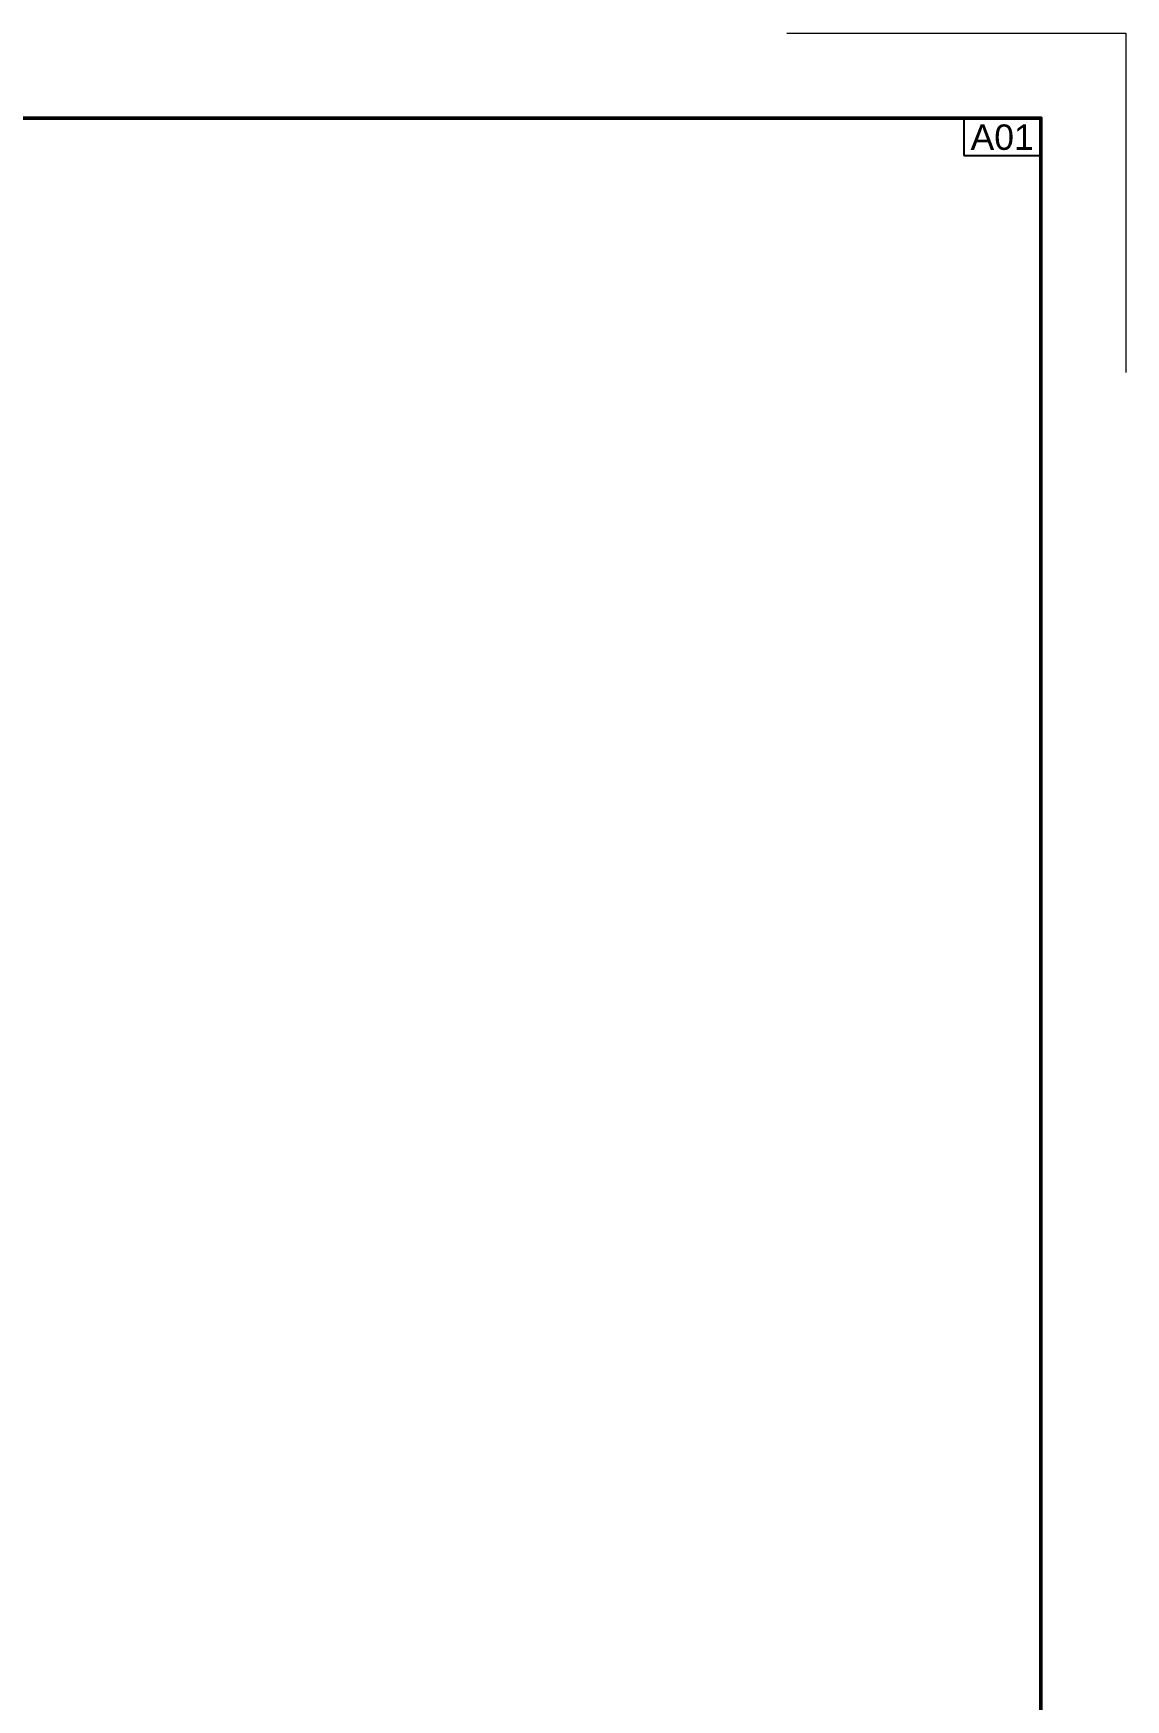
# Model space of a CAD drawing. Header units: inches. Extents: x 527934 to 2134587, y -408734 to 227304.
# Drawn here: x 1731352 to 1746826, y -250457 to -226867 of the extents above; entities that cross this region are included whole.
import ezdxf

# ---------------------------------------------------------------- set-up
doc = ezdxf.new("R2010")
doc.units = ezdxf.units.IN
doc.header["$MEASUREMENT"] = 0
doc.layers.add('paper', color=4, linetype='Continuous', lineweight=0, plot=False)
for name, color, linetype, lineweight in [('text', 7, 'Continuous', 13), ('TITLE THICK', 7, 'Continuous', 50), ('TITLE THIN', 7, 'Continuous', 25)]:
    doc.layers.add(name, color=color, linetype=linetype, lineweight=lineweight)
doc.styles.add('swiss', font='swisse.ttf')

msp = doc.modelspace()

# ---------------------------------------------------------------- linework, layer by layer
at = {"layer": 'paper'}
msp.add_lwpolyline([(1742025.5, -226867), (1746825.5, -226867), (1746825.5, -231667)], dxfattribs=at)
at = {"layer": 'TITLE THICK'}
msp.add_lwpolyline([(1699425.5, -228067), (1745625.5, -228067), (1745625.5, -261307), (1699425.5, -261307)], close=True, dxfattribs=at)
at = {"layer": 'TITLE THIN'}
for p, q in [((1744534.6, -228067), (1744534.6, -228597.4)), ((1744534.6, -228597.4), (1745625.5, -228597.4))]:
    msp.add_line(p, q, dxfattribs=at)

# ---------------------------------------------------------------- texts
at = {"layer": 'text', "ltscale": 0.1, "insert": (1745075.5, -228339.6), "char_height": 360, "width": 2462.764, "attachment_point": 5, "style": 'swiss'}
msp.add_mtext('A01', dxfattribs=at)

doc.saveas('drawing.dxf')
